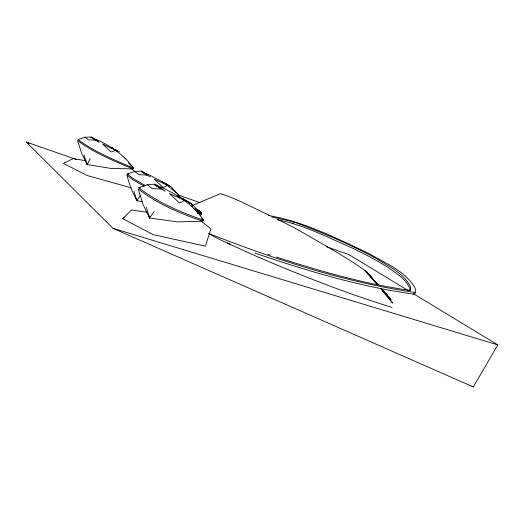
<?xml version="1.0" encoding="UTF-8"?>
<svg xmlns="http://www.w3.org/2000/svg" width="524" height="524" viewBox="0 0 524 524"><rect width="100%" height="100%" fill="white"/><g stroke="black" fill="none" stroke-linecap="round" stroke-linejoin="round"><path stroke-width="0.79" d="M409.775 290.715L409.84 288.488C405.694 278.709 395.915 273.115 387.636 267.214C376.474 260.173 364.756 254.075 352.888 248.33C328.194 237.614 303.861 224.783 277.229 219.733M195.917 210.026L196.048 208.473L191.057 203.371L181.959 198.164L191.45 203.882L192.177 206.764M198.996 213.504L199.317 213.805L195.793 209.325L198.511 210.779L201.733 214.493L201.419 213.032L200.024 211.139L195.93 208.768M292.903 223.211L293.42 221.75C322.339 232.649 351.008 244.498 378.046 259.531C389.764 267.096 404.135 273.633 410.515 286.779L410.423 290.447C364.776 284.054 320.282 271.255 276.521 257.081M268.353 215.482C304.13 221.724 336.932 238.446 369.505 253.819C385.69 263.448 405.681 271.17 415.283 288.357L415.309 292.503L414.615 294.259C360.093 286.844 307.11 270.908 255.175 253.138M96.436 139.469C110.669 146.078 124.234 154.966 133.378 168.007L132.893 168.905L110.774 168.394L87.22 164.615L90.095 158.615M198.642 213.235L197.686 213.006L200.279 212.77L200.024 211.139M196.867 211.087L198.511 210.779L200.266 211.532L201.419 213.032L201.511 214.454L199.716 213.89L199.991 214.152M200.659 214.251C201.072 215.325 202.081 213.91 201.511 214.696M202.788 221.18C180.059 213.491 157.108 203.725 138.153 188.85L143.032 204.412L149.563 218.004L177.538 221.914L202.788 221.18L203.384 220.087C193.218 204.393 176.784 194.437 160.2 186.682M76.38 159.499L26.2 141.997L112.988 228.313L473.296 386.954L497.8 344.91L413.2 293.584M142.463 201.596L136.862 200.771L140.262 195.485M146.386 207.242L149.563 218.004L154.135 211.506M200.888 220.905L210.936 228.883L205.329 246.162L153.159 234.634L122.695 218.665L131.452 210.013L146.733 212.135M122.695 218.665L124.745 217.414M184.14 200.43L179.673 203.148L169.363 193.461L186.059 201.085L177.361 195.485L180.407 198M180.616 197.751L177.813 194.116L167.313 185.378L163.154 187.546L154.056 178.998L169.095 186.04L165.846 183.688L146.34 173.359M192.832 205.251L220.591 193.631C237.641 199.068 253.544 208.1 269.834 215.541M201.72 218.344L203.384 220.087C180.682 212.318 157.776 202.526 138.775 187.71L147.224 184.789L154.554 184.186L157.357 185.417L165.112 191.208L154.816 185.103L154.554 184.186L160.94 188.948L152.314 188.66L147.224 184.789M115.621 150.434L111.088 151.986L102.521 143.976L117.553 151.24L111.088 147.126L112.961 148.665M145.462 185.679L133.011 178.481L127.299 174.047L134.727 171.492L141.251 171.047L143.773 172.193L150.309 177.007L141.342 171.715L141.251 171.047L146.635 175.009L139.03 174.715L134.727 171.492M84.953 137.255L88.327 139.816L95.525 140.196L91.294 137.046L90.894 137.334L98.99 142.083L93.842 138.244L91.294 137.046L84.953 137.255L78.024 139.594C94.641 151.953 114.337 160.01 133.378 168.007L128.373 162.787M138.775 187.71L140.327 187.697M127.299 174.047L128.78 174.171M196.677 209.731L197.954 209.849L198.806 210.799M415.309 292.503C344.137 282.122 275.238 259.557 208.447 233.377M85.982 160.724L73.072 158.641L63.463 163.429L87.246 175.566L131.563 187.9M271.609 216.956L293.42 221.75M112.988 228.313L497.8 344.91M189.125 203.168L191.45 203.882M392.057 307.509L368.601 299.892A208.794 24.811 23.6 0 1 249.909 253.446L223.741 241.472A75.273 10.578 23.5 0 1 210.098 234.49M268.085 254.317L270.384 255.07M178.278 195.046L199.886 202.585M326.491 246.752L348.879 254.566L408.307 290.617M227.193 242.959L230.219 244.086M132.893 168.905C113.832 160.947 94.11 152.929 77.526 140.53L81.698 153.362L87.22 164.615L86.86 163.121M199.317 213.805L199.716 213.89M26.2 141.997L29.148 143.412M277.897 219.523L293.224 227.193L310.562 236.992L336.421 252.051L356.209 264.319L367.062 272.166L378.793 285.58M197.286 212.698L197.731 212.927M197.247 212.777L197.686 213.006M144.198 186.315L132.461 179.509L126.756 175.049L131.079 188.771L136.862 200.771L136.26 198.478M114.972 149.347L119.511 151.94M165.846 183.688L170.804 186.531L177.813 194.116M471.954 386.024L473.296 386.954M167.313 185.378L161.602 181.258L163.423 182.758M124.725 158.045L125.937 158.929M193.323 208.31L195.838 210.157M130.954 168.361L135.199 171.767M385.913 293.964L387.616 295.523L381.59 288.875M157.357 185.417L160.94 188.948M143.773 172.193L146.635 175.009M373.376 279.809L364.612 270.148L366.23 271.949M374.47 281.021L377.208 284.041M367.848 273.751L377.025 283.975M381.878 289.386L384.577 292.399M385.657 293.597L391.055 299.61L381.459 288.632M93.842 138.244L95.525 140.196M179.136 196.218L180.623 198.007M378.04 285.397L367.062 272.166L378.105 285.442M380.647 288.547L392.666 303.036L380.706 288.586M83.919 155.248L87.22 164.615M133.915 191.116L136.862 200.771M148.94 215.678L149.563 218.004M200.279 212.77L200.423 214.061M201.124 215.01A6.629 0.511 28.6 0 1 199.506 214.388"/></g></svg>
